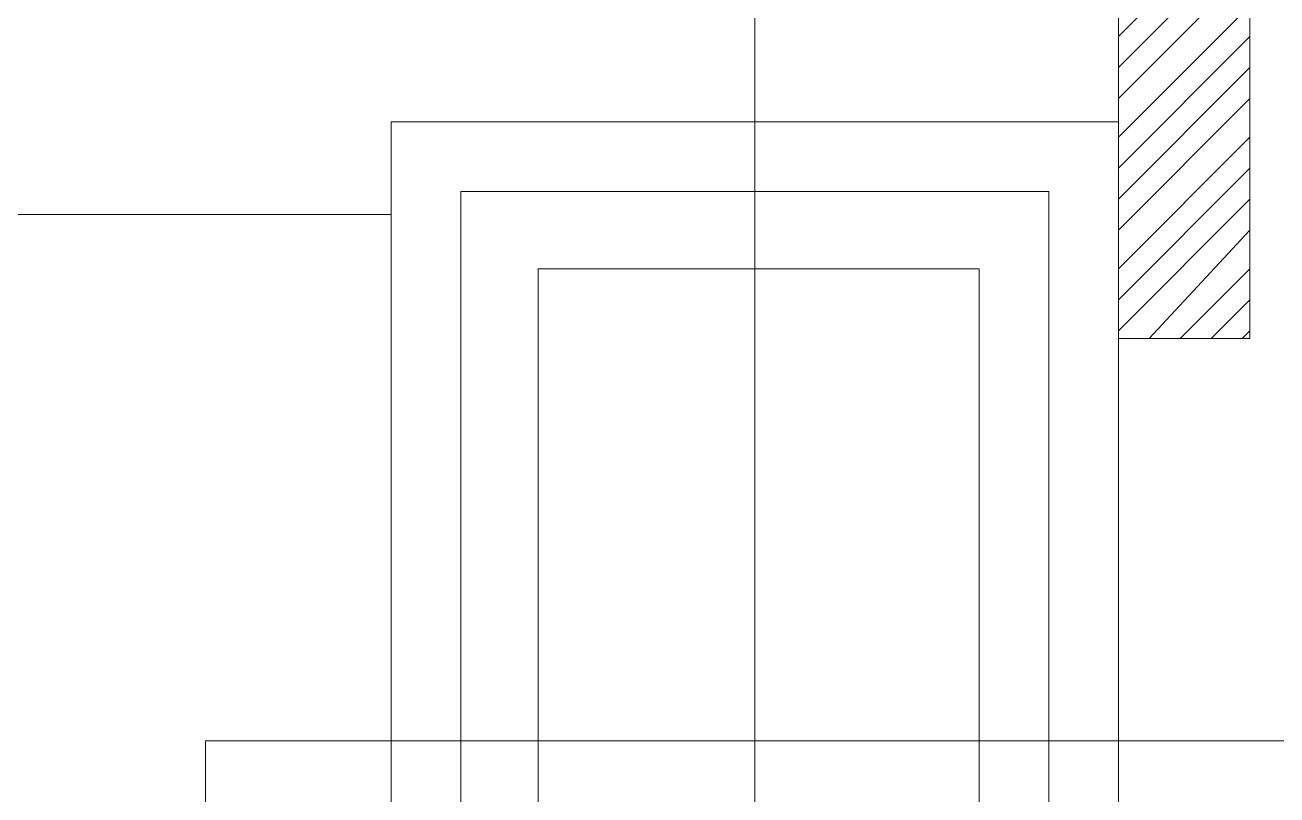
# Model space of a CAD drawing. Header units: millimetres. Extents: x 906 to 41302, y 848 to 28850.
# Drawn here: x 18264.4 to 18435.6, y 17619.1 to 17724.4 of the extents above; entities that cross this region are included whole.
import ezdxf

# ---------------------------------------------------------------- set-up
doc = ezdxf.new("R2010")
doc.units = ezdxf.units.MM
for name, color, linetype in [('PDF_X-단위세대$및$주동평면도$A-DOOR', 7, 'Continuous'), ('PDF_X-단위세대$및$주동평면도$A-FLOR-GRID', 7, 'Continuous'), ('PDF_X-단위세대$및$주동평면도$A-ST-AXIS-CEN', 7, 'Continuous'), ('PDF_X-단위세대$및$주동평면도$A-WALL-DRY', 7, 'Continuous')]:
    doc.layers.add(name, color=color, linetype=linetype)

msp = doc.modelspace()

# ---------------------------------------------------------------- linework, layer by layer
at = {"layer": 'PDF_X-단위세대$및$주동평면도$A-DOOR', "lineweight": 5}
for points in [[(18413.95, 17722.86), (18431.94, 17740.85)], [(18413.95, 17718.63), (18431.94, 17736.62)], [(18413.95, 17714.39), (18431.94, 17732.39)], [(18413.95, 17709.1), (18431.94, 17727.09)], [(18413.95, 17704.87), (18431.94, 17722.86)], [(18413.95, 17700.64), (18431.94, 17718.63)], [(18413.95, 17696.4), (18431.94, 17714.39)], [(18413.95, 17691.11), (18431.94, 17709.1)], [(18413.95, 17686.88), (18431.94, 17704.87)], [(18413.95, 17682.64), (18431.94, 17700.64)], [(18418.19, 17681.59), (18431.94, 17696.4)], [(18422.42, 17681.59), (18431.94, 17691.11)], [(18426.65, 17681.59), (18431.94, 17686.88)], [(18430.89, 17681.59), (18431.94, 17682.64)]]:
    msp.add_lwpolyline(points, dxfattribs=at)
at = {"layer": 'PDF_X-단위세대$및$주동평면도$A-DOOR', "lineweight": 9}
msp.add_lwpolyline([(18431.94, 17740.85), (18431.94, 17681.59), (18413.95, 17681.59), (18413.95, 17740.85)], close=True, dxfattribs=at)
at = {"layer": 'PDF_X-단위세대$및$주동평면도$A-FLOR-GRID', "lineweight": 5}
msp.add_lwpolyline([(16314.22, 17698.52), (18314.47, 17698.52)], dxfattribs=at)
at = {"layer": 'PDF_X-단위세대$및$주동평면도$A-ST-AXIS-CEN', "lineweight": 5}
for points in [[(18364.21, 20051.2), (18364.21, 17051.88)], [(18289.07, 17026.48), (18289.07, 17626.55), (20254.4, 17626.55)]]:
    msp.add_lwpolyline(points, dxfattribs=at)
at = {"layer": 'PDF_X-단위세대$및$주동평면도$A-WALL-DRY', "lineweight": 13}
for points in [[(16314.22, 17631.84), (17234.97, 17631.84), (17234.97, 17001.08), (18314.47, 17001.08), (18314.47, 17711.22), (18413.95, 17711.22), (18413.95, 15051.63)], [(16314.22, 17621.26), (17224.39, 17621.26), (17224.39, 16991.55), (18323.99, 16991.55), (18323.99, 17701.69), (18404.43, 17701.69), (18404.43, 15051.63)], [(16314.22, 17611.74), (17214.86, 17611.74), (17214.86, 16980.97), (18334.58, 16980.97), (18334.58, 17691.11), (18394.9, 17691.11), (18394.9, 15051.63)]]:
    msp.add_lwpolyline(points, dxfattribs=at)

doc.saveas('drawing.dxf')
